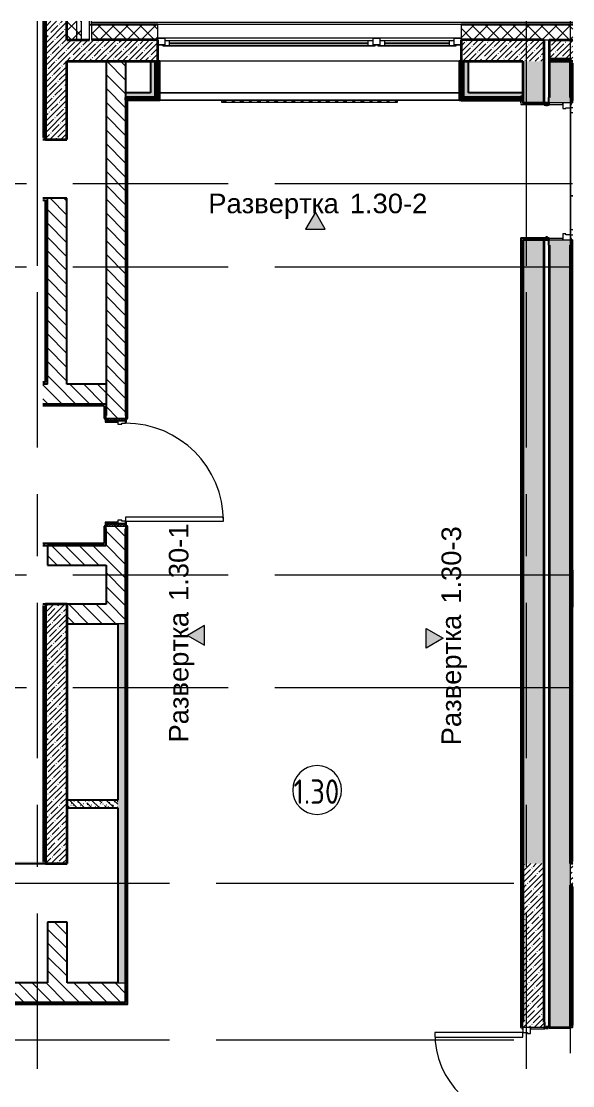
# Model space of a CAD drawing. Header units: millimetres. Extents: x 855 to 70116, y -1987 to 23809.
# Drawn here: x 15199 to 20837, y 12930 to 23809 of the extents above; entities that cross this region are included whole.
import ezdxf

# ---------------------------------------------------------------- set-up
doc = ezdxf.new("R2010")
doc.units = ezdxf.units.MM
doc.linetypes.add('Осевая', pattern=[3175, 635, -476.25, 1587.5, -476.25])
for name, color, linetype, lineweight in [('A-AREA-IDEN', 7, 'Continuous', 9), ('A-DOOR', 7, 'Continuous', 9), ('A-DOOR-1', 7, 'Continuous', 13), ('A-DOOR-FRAM', 7, 'Continuous', 13), ('A-DOOR-FRAM-1', 7, 'Continuous', 9), ('A-GLAZ', 7, 'Continuous', 9), ('A-GLAZ-1', 7, 'Continuous', 13), ('A-WALL', 7, 'Continuous', 9), ('G-ANNO-SYMB', 7, 'Continuous', 9), ('I-WALL', 7, 'Continuous', 9), ('S-STRS-1', 7, 'Continuous', 9), ('S-STRS-MBND', 7, 'Continuous', 9), ('Знаки', 7, 'Continuous', 9), ('Оси', 7, 'Continuous', 9), ('Оси-2', 7, 'Осевая', 9)]:
    doc.layers.add(name, color=color, linetype=linetype, lineweight=lineweight)
for name, color, linetype, lineweight, true_color in [('A-WALL-1', 7, 'Continuous', 35, 0x3c3c3c), ('A-WALL-2', 7, 'Continuous', 25, 0x3c3c3c), ('A-WALL-3', 7, 'Continuous', 13, 0x3c3c3c), ('A-WALL-FNSH-1', 7, 'Continuous', 9, 0x3c3c3c), ('A-WALL-FNSH-2', 7, 'Continuous', 13, 0x3c3c3c)]:
    doc.layers.add(name, color=color, linetype=linetype, lineweight=lineweight, true_color=true_color)
doc.styles.add('Arial_1', font='arial.ttf', dxfattribs={"height": 200})
doc.styles.add('GOST Common_4', font='GOST_Common.ttf', dxfattribs={"width": 0.9, "height": 250})
pattern_1 = [(45, (-17944.176, 0), (-57.02463, 57.02463), []), (45, (-17887.15, 0), (-57.02463, 57.02463), [100.806, -20.161, 3.353, -16.808])]
pattern_2 = [(135, (-17944.18, 0), (-70.71068, -70.71068), [])]
pattern_3 = [(45, (-17944.18, 0), (-70.71068, 70.71068), []), (135, (-17944.18, 0), (-70.71068, -70.71068), [])]
pattern_4 = [(135, (-17944.18, 0), (-75.43415, -75.43415), [106.68, -17.78, 3.556, -17.78]), (135, (-17944.18, 75.39), (-75.43415, -75.43415), []), (50, (-17944.18, 0), (127.52922, -11.15758), [13.335, -146.685]), (355, (-17944.18, 0), (-24.66966, 133.74002), [10.668, -117.348]), (100.451, (-17933.55, -0.93), (102.85973, 122.58178), [11.333, -124.663]), (46.184, (-17944.18, 35.56), (189.75516, -29.43036), [20.002, -220.027]), (96.636, (-17928.36, 33.1), (166.1822, 173.1996), [17, -186.995]), (351.184, (-17944.18, 35.56), (166.1839, 173.1976), [16.002, -176.022]), (21, (-17926.4, 26.67), (106.13027, -71.58603), [13.335, -146.685]), (326, (-17926.4, 26.67), (43.26188, 128.93175), [10.668, -117.348]), (71.451, (-17917.55, 20.7), (149.39198, 57.34505), [11.333, -124.663]), (37.5, (-17944.176, 0), (2.16223, 59.18836), [3.353, -112.573, 3.353, -115.773, -117.793]), (37.5, (-17944.176, 0), (2.16223, 59.18836), [-235.052, 3.353, -114.44]), (7.5, (-17944.176, 0), (46.77386, 70.12615), [3.353, -64.567, 3.353, -109.906, -44.894]), (7.5, (-17944.176, 0), (46.77386, 70.12615), [-181.178, 3.353, -41.542]), (327.5, (-17983.825, 0), (94.91367, -4.010093), [3.353, -41.097, 3.353, -135.331, -184.023]), (327.5, (-17983.825, 0), (94.91367, -4.010093), [-183.134, 3.353, -180.67]), (317.5, (-18001.605, 0), (103.69057, 17.79882), [3.353, -54.432, 3.353, -88.748, -130.683]), (317.5, (-18001.605, 0), (103.69057, 17.79882), [-149.885, 3.353, -127.33])]
pattern_5 = [(0, (-17944.176, 0), (121.92, 30.48), [10.058, -81.382, 10.058, -81.382, -487.68]), (0, (-17944.176, 0), (121.92, 30.48), [-182.88, 10.058, -172.822, 10.058, -81.382, -213.36]), (0, (-17944.176, 0), (121.92, 30.48), [-457.2, 10.058, -50.902, 10.058, -142.342]), (120, (-17898.456, 15.24), (-87.356454, 90.345817), [10.058, -81.382, 10.058, -81.382, -487.68]), (120, (-17898.456, 15.24), (-87.356454, 90.345817), [-182.88, 10.058, -172.822, 10.058, -81.382, -213.36]), (120, (-17898.456, 15.24), (-87.356454, 90.345817), [-457.2, 10.058, -50.902, 10.058, -142.342]), (240, (-17883.216, 76.2), (-34.563546, -120.825817), [10.058, -81.382, 10.058, -81.382, -487.68]), (240, (-17883.216, 76.2), (-34.563546, -120.825817), [-182.88, 10.058, -172.822, 10.058, -81.382, -213.36]), (240, (-17883.216, 76.2), (-34.563546, -120.825817), [-457.2, 10.058, -50.902, 10.058, -142.342])]
pattern_6 = [(45, (-17944.18, 0), (-106.066, 106.066), []), (135, (-17944.18, 0), (-106.066, -106.066), [])]

# ---------------------------------------------------------------- blocks, each defined once
blk = doc.blocks.new('110_Дверь_СКБ_2Ст - Д-1 Лестничная клетка EIS60-24280000-План разверток пом_ 1_30_ Этаж 1')
at = {"layer": 'A-DOOR'}
for centre, radius, start, end in [((662, 110), 400, 176.9323, 180), ((-638, 110), 900, 0, 1.3593)]:
    blk.add_arc(centre, radius, start, end, dxfattribs=at)
at = {"layer": 'A-DOOR-1'}
for p, q in [((-638, 131), (-638, 110)), ((-638, 110), (-588, 110)), ((-588, 110), (-588, 131)), ((612, 131), (612, 110)), ((612, 110), (662, 110)), ((662, 110), (662, 131))]:
    blk.add_line(p, q, dxfattribs=at)
at = {"layer": 'A-DOOR-FRAM'}
for p, q in [((-672, 118), (-742, 118)), ((-742, 118), (-742, 110)), ((-742, 110), (-672, 110)), ((-638, 110), (-688, 110)), ((-688, 110), (-688, 30)), ((-672, 110), (-672, 118)), ((-638, 60), (-638, 110)), ((662, 110), (662, 60)), ((712, 110), (662, 110)), ((768, 118), (698, 118)), ((698, 118), (698, 110)), ((698, 110), (768, 110)), ((712, 30), (712, 110)), ((768, 110), (768, 118)), ((-688, 30), (-628, 30)), ((-672, 30), (-688, 30)), ((-688, 30), (-688, -110)), ((-672, -110), (-672, 30)), ((-628, 60), (-638, 60)), ((-628, 30), (-628, 60)), ((662, 60), (652, 60)), ((652, 60), (652, 30)), ((652, 30), (712, 30)), ((712, 30), (698, 30)), ((698, 30), (698, -110)), ((712, -110), (712, 30)), ((-672, -110), (-742, -110)), ((-742, -110), (-742, -118)), ((-742, -118), (-672, -118)), ((-688, -110), (-672, -110)), ((-672, -118), (-672, -110)), ((698, -110), (712, -110)), ((768, -110), (698, -110)), ((698, -110), (698, -118)), ((698, -118), (768, -118)), ((768, -118), (768, -110))]:
    blk.add_line(p, q, dxfattribs=at)
blk = doc.blocks.new('120_Окно_СКБ_2Ст - 120_Окно_СКБ_2Ст 3100х2500 _мал_створка слева_-22446080-План разверток пом_ 1_30_ Этаж 1')
at = {"layer": 'A-GLAZ'}
for p, q in [((1550, -57), (-1550, -57)), ((-1430, -107), (600, -107)), ((770, -107), (1430, -107)), ((-1550, -127), (-1500, -127)), ((600, -117), (-1430, -117)), ((670, -127), (700, -127)), ((1430, -117), (770, -117)), ((1500, -127), (1550, -127))]:
    blk.add_line(p, q, dxfattribs=at)
at = {"layer": 'A-GLAZ-1'}
for p, q in [((-1550, -127), (-1550, -57)), ((-1550, -57), (-1480, -57)), ((-1480, -57), (-1480, -127)), ((650, -87), (-1480, -87)), ((-1480, -87), (-1480, -127)), ((-1430, -137), (-1430, -87)), ((600, -137), (600, -87)), ((650, -127), (650, -57)), ((650, -57), (720, -57)), ((650, -127), (650, -87)), ((720, -57), (720, -127)), ((1480, -87), (720, -87)), ((720, -87), (720, -127)), ((770, -137), (770, -87)), ((1430, -137), (1430, -87)), ((1480, -127), (1480, -57)), ((1480, -57), (1550, -57)), ((1480, -127), (1480, -87)), ((1550, -57), (1550, -127)), ((-1480, -127), (-1550, -127)), ((-1480, -127), (-1500, -127)), ((-1500, -127), (-1500, -137)), ((-1500, -137), (670, -137)), ((670, -137), (-1500, -137)), ((720, -127), (650, -127)), ((670, -127), (650, -127)), ((670, -137), (670, -127)), ((720, -127), (700, -127)), ((700, -127), (700, -137)), ((700, -137), (1500, -137)), ((1500, -137), (700, -137)), ((1550, -127), (1480, -127)), ((1500, -127), (1480, -127)), ((1500, -137), (1500, -127))]:
    blk.add_line(p, q, dxfattribs=at)
blk = doc.blocks.new('110_Дверь_СКБ_2Ст - Д-2 1450x2100h_Лестничная клетка EIS60-31891763-План разверток пом_ 1_30_ Этаж 1')
at = {"layer": 'A-DOOR'}
for centre, radius, start, end in [((662.5, 110), 900, 90, 180), ((-637.5, 110), 400, 360, 90)]:
    blk.add_arc(centre, radius, start, end, dxfattribs=at)
at = {"layer": 'A-DOOR-1'}
for p, q in [((662.5, 1010), (612.5, 1010)), ((612.5, 1010), (612.5, 110)), ((662.5, 110), (662.5, 1010)), ((-637.5, 510), (-637.5, 110)), ((-587.5, 510), (-637.5, 510)), ((-587.5, 110), (-587.5, 510)), ((-637.5, 110), (-587.5, 110)), ((612.5, 110), (662.5, 110))]:
    blk.add_line(p, q, dxfattribs=at)
at = {"layer": 'A-DOOR-FRAM'}
for p, q in [((-672.5, 118), (-742.5, 118)), ((-742.5, 118), (-742.5, 110)), ((-742.5, 110), (-672.5, 110)), ((-637.5, 110), (-687.5, 110)), ((-687.5, 110), (-687.5, 30)), ((-672.5, 110), (-672.5, 118)), ((-637.5, 60), (-637.5, 110)), ((662.5, 110), (662.5, 60)), ((712.5, 110), (662.5, 110)), ((767.5, 118), (697.5, 118)), ((697.5, 118), (697.5, 110)), ((697.5, 110), (767.5, 110)), ((712.5, 30), (712.5, 110)), ((767.5, 110), (767.5, 118)), ((-687.5, 30), (-627.5, 30)), ((-672.5, 30), (-687.5, 30)), ((-687.5, 30), (-687.5, -110)), ((-672.5, -110), (-672.5, 30)), ((-627.5, 60), (-637.5, 60)), ((-627.5, 30), (-627.5, 60)), ((662.5, 60), (652.5, 60)), ((652.5, 60), (652.5, 30)), ((652.5, 30), (712.5, 30)), ((712.5, 30), (697.5, 30)), ((697.5, 30), (697.5, -110)), ((712.5, -110), (712.5, 30)), ((-672.5, -110), (-742.5, -110)), ((-742.5, -110), (-742.5, -118)), ((-742.5, -118), (-672.5, -118)), ((-687.5, -110), (-672.5, -110)), ((-672.5, -118), (-672.5, -110)), ((697.5, -110), (712.5, -110)), ((767.5, -110), (697.5, -110)), ((697.5, -110), (697.5, -118)), ((697.5, -118), (767.5, -118)), ((767.5, -118), (767.5, -110))]:
    blk.add_line(p, q, dxfattribs=at)
blk = doc.blocks.new('110_Дверь_СКБ_1Ст_Внутренняя1 - Д-4к_п__1100x2100h_Артистические EI30-23988509-План разверток пом_ 1_30_ Этаж 1')
at = {"layer": 'A-DOOR'}
h = blk.add_hatch(dxfattribs=at)
h.set_pattern_fill('FP_5', color=256, style=0, pattern_type=2)
h.set_pattern_definition([(135, (1751.41, 164.685), (-14.14214, -14.14214), []), (225, (1751.41, 164.685), (14.14214, -14.14214), [])])
h.paths.add_polyline_path([(562.5, -100), (562.5, 100), (537.5, 100), (537.5, -100)])
at = {"layer": 'A-DOOR-FRAM-1'}
h = blk.add_hatch(dxfattribs=at)
h.set_pattern_fill('FP_6', color=256, style=0, pattern_type=2)
h.set_pattern_definition([(45, (-371.384, 164.685), (-14.1421, 14.1421), []), (135, (-371.384, 164.685), (-14.1421, -14.1421), [])])
h.paths.add_polyline_path([(-512.5, 100), (-537.5, 100), (-537.5, -100), (-512.5, -100)])
at = {"layer": 'A-DOOR'}
blk.add_arc((512.5, 100), 1000, 90, 180, dxfattribs=at)
at = {"layer": 'A-DOOR-1'}
for p, q in [((512.5, 1100), (472.5, 1100)), ((472.5, 1100), (472.5, 100)), ((512.5, 100), (512.5, 1100)), ((472.5, 100), (512.5, 100))]:
    blk.add_line(p, q, dxfattribs=at)
at = {"layer": 'A-DOOR-FRAM'}
for p, q in [((-497.5, 108), (-567.5, 108)), ((-567.5, 108), (-567.5, 100)), ((-567.5, 100), (-497.5, 100)), ((-512.5, 100), (-537.5, 100)), ((-537.5, 100), (-537.5, -100)), ((-487.5, 100), (-512.5, 100)), ((-512.5, 100), (-512.5, 20)), ((-512.5, -100), (-512.5, 100)), ((-497.5, 100), (-512.5, 100)), ((-512.5, 100), (-512.5, 99)), ((-512.5, 99), (-497.5, 99)), ((-512.5, 20), (-477.5, 20)), ((-497.5, 20), (-512.5, 20)), ((-512.5, 20), (-512.5, -100)), ((-497.5, 100), (-497.5, 108)), ((-497.5, 99), (-497.5, 100)), ((-497.5, -100), (-497.5, 20)), ((-487.5, 60), (-487.5, 100)), ((-477.5, 60), (-487.5, 60)), ((-477.5, 20), (-477.5, 60)), ((512.5, 60), (502.5, 60)), ((502.5, 60), (502.5, 20)), ((502.5, 20), (537.5, 20)), ((512.5, 100), (512.5, 60)), ((537.5, 100), (512.5, 100)), ((592.5, 108), (522.5, 108)), ((522.5, 108), (522.5, 100)), ((537.5, 100), (522.5, 100)), ((522.5, 100), (522.5, 99)), ((522.5, 100), (592.5, 100)), ((522.5, 99), (537.5, 99)), ((537.5, 20), (522.5, 20)), ((522.5, 20), (522.5, -100)), ((537.5, 20), (537.5, 100)), ((562.5, 100), (537.5, 100)), ((537.5, 100), (537.5, -100)), ((537.5, 99), (537.5, 100)), ((537.5, -100), (537.5, 20)), ((562.5, -100), (562.5, 100)), ((592.5, 100), (592.5, 108)), ((-497.5, -100), (-567.5, -100)), ((-567.5, -100), (-567.5, -108)), ((-567.5, -108), (-497.5, -108)), ((-537.5, -100), (-512.5, -100)), ((-512.5, -100), (-497.5, -100)), ((-497.5, -108), (-497.5, -100)), ((522.5, -100), (537.5, -100)), ((592.5, -100), (522.5, -100)), ((522.5, -100), (522.5, -108)), ((522.5, -108), (592.5, -108)), ((537.5, -100), (562.5, -100)), ((592.5, -108), (592.5, -100))]:
    blk.add_line(p, q, dxfattribs=at)
blk = doc.blocks.new('Съемный металлический экран с перфорацией - E1-31419150-План разверток пом_ 1_30_ Этаж 1')
at = {"layer": 'Знаки'}
h = blk.add_hatch(dxfattribs=at)
h.set_pattern_fill('FP_11', color=256, style=0, pattern_type=2)
h.set_pattern_definition([(0, (-35171.406, -22983), (0, 50.8), [13.612, -74.376]), (60, (-35146.006, -22976.194), (-43.99409, 25.4), [13.612, -74.376]), (120, (-35139.2, -22950.794), (-43.99409, -25.4), [13.612, -74.376]), (30, (-35157.79, -22983), (9e-05, 101.59984), [13.612, -87.988]), (30, (-35183.19, -22939.01), (9e-05, 101.59984), [13.612, -87.988]), (150, (-35171.41, -22983), (-87.98809, -50.79984), [13.612, -87.988]), (150, (-35146.01, -22939.01), (-87.98809, -50.79984), [13.612, -87.988]), (90, (-35139.2, -22964.41), (-87.988, 50.8), [13.612, -87.988]), (90, (-35190, -22964.41), (-87.988, 50.8), [13.612, -87.988])])
h.paths.add_polyline_path([(1800, 0), (1800, 20), (0, 20), (0, 0), (1564, 0)])
for p, q in [((1800, 20), (0, 20)), ((0, 20), (0, 0)), ((0, 0), (1800, 0)), ((1800, 0), (1800, 20))]:
    blk.add_line(p, q, dxfattribs=at)
blk = doc.blocks.new('Зашивка приборов отопления11 - Зашивка приборов отопления-33278624-План разверток пом_ 1_30_ Этаж 1')
at = {"layer": 'A-WALL'}
for p, q in [((37620, 23400), (34560, 23400)), ((34560, 23079), (37620, 23079)), ((37620, 23079), (34560, 23079)), ((34560, 23004), (37620, 23004))]:
    blk.add_line(p, q, dxfattribs=at)
blk = doc.blocks.new('Марка_Помещения - Номер-25198446-План разверток пом_ 1_30_ Этаж 1')
at = {"layer": 'A-AREA-IDEN'}
for start, end in [(360, 180), (180, 360)]:
    blk.add_arc((0, 0), 2.5, start, end, dxfattribs=at)
blk = doc.blocks.new('Фасад - Марка фасада_Указатель-25386507-План разверток пом_ 1_30_ Этаж 1')
at = {"layer": 'G-ANNO-SYMB'}
blk.add_hatch(color=256, dxfattribs=at).paths.add_polyline_path([(-1, 0), (0, 1.73), (1, 0), (0, 0)])
for p, q in [((0, 1.73), (-1, 0)), ((1, 0), (0, 1.73)), ((-1, 0), (0, 0)), ((0, 0), (1, 0))]:
    blk.add_line(p, q, dxfattribs=at)

msp = doc.modelspace()

# ---------------------------------------------------------------- hatches: boundary and pattern name
at = {"layer": 'A-WALL'}
h = msp.add_hatch(dxfattribs=at)
h.set_pattern_fill('FP_3', color=256, style=0, pattern_type=2)
h.set_pattern_definition(pattern_3)
h.paths.add_polyline_path([(15665.8, 23620), (15765.8, 23620), (15765.8, 23808.6), (15665.8, 23808.6)])
h = msp.add_hatch(dxfattribs=at)
h.set_pattern_fill('FP_3', color=256, style=0, pattern_type=2)
h.set_pattern_definition(pattern_3)
h.paths.add_polyline_path([(15815.8, 23620), (15815.8, 23808.6), (15765.8, 23808.6), (15765.8, 23620)])
h = msp.add_hatch(dxfattribs=at)
h.set_pattern_fill('FP_3', color=256, style=0, pattern_type=2)
h.set_pattern_definition(pattern_3)
h.paths.add_polyline_path([(20161.7, 23620), (20545.8, 23620), (20545.8, 23769.7), (19695.8, 23769.7), (19695.8, 23620)])
h.paths.add_polyline_path([(16595.8, 23620), (16595.8, 23769.7), (15915.8, 23769.7), (15915.8, 23620), (16105.1, 23620)])
h = msp.add_hatch(dxfattribs=at)
h.set_pattern_fill('FP_3', color=256, style=0, pattern_type=2)
h.set_pattern_definition(pattern_3)
h.paths.add_polyline_path([(20545.8, 23619.7), (20837.1, 23620), (20837.1, 23769.7), (20545.8, 23769.7), (20545.8, 23620)])
at = {"layer": 'I-WALL'}
h = msp.add_hatch(dxfattribs=at)
h.set_pattern_fill('FP_9', color=256, style=0, pattern_type=2)
h.set_pattern_definition(pattern_5)
h.paths.add_polyline_path([(15445.8, 22620), (15445.8, 23808.6), (15425.8, 23808.6), (15425.8, 22620), (15429, 22620)])
h = msp.add_hatch(dxfattribs=at)
h.set_pattern_fill('FP_1', color=256, style=0, pattern_type=2)
h.set_pattern_definition(pattern_1)
h.paths.add_polyline_path([(15445.8, 22600), (15665.8, 22600), (15665.8, 23808.6), (15445.8, 23808.6), (15445.8, 22801.1)])
h = msp.add_hatch(dxfattribs=at)
h.set_pattern_fill('FP_1', color=256, style=0, pattern_type=2)
h.set_pattern_definition(pattern_1)
h.paths.add_polyline_path([(20325.8, 23400), (20545.8, 23400), (20545.8, 23620), (19695.8, 23620), (19695.8, 23400), (20161.7, 23400)])
h.paths.add_polyline_path([(15895.8, 23400), (16595.8, 23400), (16595.8, 23620), (15665.8, 23620), (15665.8, 23400)])
h = msp.add_hatch(dxfattribs=at)
h.set_pattern_fill('FP_1', color=256, style=0, pattern_type=2)
h.set_pattern_definition(pattern_1)
h.paths.add_polyline_path([(20595.8, 23400), (20837.1, 23400), (20837.1, 23620), (20595.8, 23619.7)])
h = msp.add_hatch(dxfattribs=at)
h.set_pattern_fill('FP_2', color=256, style=0, pattern_type=2)
h.set_pattern_definition(pattern_2)
h.paths.add_polyline_path([(16065.8, 17850), (16265.8, 17850), (16265.8, 18650), (16065.8, 18650), (16065.8, 18250)])
h.paths.add_polyline_path([(16265.8, 19750), (16265.8, 23400), (16065.8, 23400), (16065.8, 19750)])
for points in [[(16520.8, 23079), (16570.8, 23079), (16570.8, 23400), (16520.8, 23400), (16520.8, 23305.7)], [(19770.8, 23029), (19770.8, 23400), (19720.8, 23400), (19720.8, 23029)], [(16570.8, 23029), (16570.8, 23079), (16265.8, 23079), (16265.8, 23029)], [(20161.7, 23029), (20325.8, 23029), (20325.8, 23079), (19770.8, 23079), (19770.8, 23029)]]:
    msp.add_hatch(color=256, dxfattribs=at).paths.add_polyline_path(points)
h = msp.add_hatch(dxfattribs=at)
h.set_pattern_fill('FP_10', color=256, style=0, pattern_type=2)
h.set_pattern_definition(pattern_6)
h.paths.add_polyline_path([(16570.8, 23029), (16583.3, 23029), (16583.3, 23400), (16570.8, 23400), (16570.8, 23079)])
h = msp.add_hatch(dxfattribs=at)
h.set_pattern_fill('FP_10', color=256, style=0, pattern_type=2)
h.set_pattern_definition(pattern_6)
h.paths.add_polyline_path([(16595.8, 23016.5), (16595.8, 23400), (16583.3, 23400), (16583.3, 23016.5)])
h = msp.add_hatch(dxfattribs=at)
h.set_pattern_fill('FP_9', color=256, style=0, pattern_type=2)
h.set_pattern_definition(pattern_5)
h.paths.add_polyline_path([(16595.8, 23024), (16615.8, 23024), (16615.8, 23400), (16595.8, 23400), (16595.8, 23305.7)])
h = msp.add_hatch(dxfattribs=at)
h.set_pattern_fill('FP_9', color=256, style=0, pattern_type=2)
h.set_pattern_definition(pattern_5)
h.paths.add_polyline_path([(19675.8, 23024), (19695.8, 23024), (19695.8, 23400), (19675.8, 23400)])
h = msp.add_hatch(dxfattribs=at)
h.set_pattern_fill('FP_10', color=256, style=0, pattern_type=2)
h.set_pattern_definition(pattern_6)
h.paths.add_polyline_path([(19708.3, 23004), (19708.3, 23400), (19695.8, 23400), (19695.8, 23004)])
h = msp.add_hatch(dxfattribs=at)
h.set_pattern_fill('FP_10', color=256, style=0, pattern_type=2)
h.set_pattern_definition(pattern_6)
h.paths.add_polyline_path([(19720.8, 23016.5), (19720.8, 23400), (19708.3, 23400), (19708.3, 23016.5)])
h = msp.add_hatch(dxfattribs=at)
h.set_pattern_fill('FP_1', color=256, style=0, pattern_type=2)
h.set_pattern_definition(pattern_1)
h.paths.add_polyline_path([(20545.8, 15200), (20545.8, 21575.3), (20325.8, 21575.3), (20325.8, 15200)])
h.paths.add_polyline_path([(20545.8, 22975.3), (20545.8, 23400), (20325.8, 23400), (20325.8, 22975.3)])
h = msp.add_hatch(dxfattribs=at)
h.set_pattern_fill('FP_1', color=256, style=0, pattern_type=2)
h.set_pattern_definition(pattern_1)
h.paths.add_polyline_path([(20815.8, 10450), (20815.8, 12125), (20595.8, 12125), (20595.8, 10450)])
h.paths.add_polyline_path([(20595.8, 13525), (20815.8, 13525), (20815.8, 21575.3), (20595.8, 21575.3), (20595.8, 13718.4)])
h.paths.add_polyline_path([(20815.8, 22975.3), (20815.8, 23420.3), (20595.8, 23420.3), (20595.8, 22975.3), (20765.8, 22975.3)])
h = msp.add_hatch(dxfattribs=at)
h.set_pattern_fill('FP_9', color=256, style=0, pattern_type=2)
h.set_pattern_definition(pattern_5)
h.paths.add_polyline_path([(20835.8, 23380), (20837.1, 23380), (20837.1, 23400), (20815.8, 23400), (20815.8, 23380)])
h = msp.add_hatch(dxfattribs=at)
h.set_pattern_fill('FP_9', color=256, style=0, pattern_type=2)
h.set_pattern_definition(pattern_5)
h.paths.add_polyline_path([(20835.8, 15200), (20835.8, 21550.3), (20823.8, 21550.3), (20823.8, 21520.3), (20815.8, 21520.3), (20815.8, 15200)])
h.paths.add_polyline_path([(20823.8, 23000.3), (20835.8, 23000.3), (20835.8, 23380), (20815.8, 23380), (20815.8, 23030.3), (20823.8, 23030.3)])
h = msp.add_hatch(dxfattribs=at)
h.set_pattern_fill('FP_10', color=256, style=0, pattern_type=2)
h.set_pattern_definition(pattern_6)
h.paths.add_polyline_path([(16583.3, 23016.5), (16583.3, 23029), (16265.8, 23029), (16265.8, 23016.5)])
h = msp.add_hatch(dxfattribs=at)
h.set_pattern_fill('FP_10', color=256, style=0, pattern_type=2)
h.set_pattern_definition(pattern_6)
h.paths.add_polyline_path([(16285.8, 23004), (16595.8, 23004), (16595.8, 23016.5), (16265.8, 23016.5), (16265.8, 23004)])
h = msp.add_hatch(dxfattribs=at)
h.set_pattern_fill('FP_9', color=256, style=0, pattern_type=2)
h.set_pattern_definition(pattern_5)
h.paths.add_polyline_path([(16265.8, 13760), (16285.8, 13760), (16285.8, 18650), (16273.8, 18650), (16273.8, 18620), (16265.8, 18620), (16265.8, 13780)])
h.paths.add_polyline_path([(16285.8, 19750), (16285.8, 23004), (16265.8, 23004), (16266, 19780), (16273.8, 19780), (16273.8, 19750)])
h = msp.add_hatch(dxfattribs=at)
h.set_pattern_fill('FP_9', color=256, style=0, pattern_type=2)
h.set_pattern_definition(pattern_5)
h.paths.add_polyline_path([(16615.8, 23004), (16615.8, 23024), (16285.8, 23024), (16285.8, 23004)])
h = msp.add_hatch(dxfattribs=at)
h.set_pattern_fill('FP_9', color=256, style=0, pattern_type=2)
h.set_pattern_definition(pattern_5)
h.paths.add_polyline_path([(20161.7, 23004), (20305.8, 23004), (20305.8, 23024), (19675.8, 23024), (19675.8, 23004)])
h = msp.add_hatch(dxfattribs=at)
h.set_pattern_fill('FP_10', color=256, style=0, pattern_type=2)
h.set_pattern_definition(pattern_6)
h.paths.add_polyline_path([(19720.8, 23004), (20325.8, 23004), (20325.8, 23016.5), (19708.3, 23016.5), (19708.3, 23004)])
h = msp.add_hatch(dxfattribs=at)
h.set_pattern_fill('FP_10', color=256, style=0, pattern_type=2)
h.set_pattern_definition(pattern_6)
h.paths.add_polyline_path([(19770.8, 23016.5), (20325.8, 23016.5), (20325.8, 23029), (19720.8, 23029), (19720.8, 23016.5)])
h = msp.add_hatch(dxfattribs=at)
h.set_pattern_fill('FP_9', color=256, style=0, pattern_type=2)
h.set_pattern_definition(pattern_5)
h.paths.add_polyline_path([(20305.8, 11220), (20325.8, 11220), (20325.1, 12070), (20317.8, 12070), (20317.8, 12100), (20305.8, 12100), (20305.8, 11221)])
h.paths.add_polyline_path([(20317.8, 13550), (20317.8, 13580), (20325.8, 13580), (20325.8, 21595.3), (20305.8, 21595.3), (20305.8, 13550)])
h.paths.add_polyline_path([(20325.8, 23004), (20325.8, 23041.5), (20305.8, 23041.5), (20305.8, 23004)])
h = msp.add_hatch(dxfattribs=at)
h.set_pattern_fill('FP_9', color=256, style=0, pattern_type=2)
h.set_pattern_definition(pattern_5)
h.paths.add_polyline_path([(15429, 22600), (15445.8, 22600), (15445.8, 22620), (15420.5, 22619.7), (15420.5, 22600)])
h = msp.add_hatch(dxfattribs=at)
h.set_pattern_fill('FP_9', color=256, style=0, pattern_type=2)
h.set_pattern_definition(pattern_5)
h.paths.add_polyline_path([(15445.8, 21980), (15445.8, 22000), (15420.5, 22000), (15420.5, 21980), (15444.8, 21980)])
h = msp.add_hatch(dxfattribs=at)
h.set_pattern_fill('FP_9', color=256, style=0, pattern_type=2)
h.set_pattern_definition(pattern_5)
h.paths.add_polyline_path([(15445.8, 20120), (15465.8, 20120), (15465.8, 22000), (15445.8, 22000), (15445.8, 20121)])
h = msp.add_hatch(dxfattribs=at)
h.set_pattern_fill('FP_2', color=256, style=0, pattern_type=2)
h.set_pattern_definition(pattern_2)
h.paths.add_polyline_path([(15465.8, 20100), (15665.8, 20100), (15665.8, 22000), (15465.8, 22000), (15465.8, 21791.9)])
h = msp.add_hatch(dxfattribs=at)
h.set_pattern_fill('FP_9', color=256, style=0, pattern_type=2)
h.set_pattern_definition(pattern_5)
h.paths.add_polyline_path([(20587.8, 21575.3), (20587.8, 21590.3), (20595.8, 21590.3), (20595.8, 21595.3), (20325.8, 21595.3), (20325.8, 21575.3)])
h = msp.add_hatch(dxfattribs=at)
h.set_pattern_fill('FP_9', color=256, style=0, pattern_type=2)
h.set_pattern_definition(pattern_5)
h.paths.add_polyline_path([(15429, 20100), (15465.8, 20100), (15465.8, 20120), (15420.5, 20119.9), (15420.5, 20100)])
h = msp.add_hatch(dxfattribs=at)
h.set_pattern_fill('FP_2', color=256, style=0, pattern_type=2)
h.set_pattern_definition(pattern_2)
h.paths.add_polyline_path([(16065.8, 19900), (16065.8, 20100), (15420.5, 20100), (15420.5, 19900), (15429, 19900)])
h = msp.add_hatch(dxfattribs=at)
h.set_pattern_fill('FP_9', color=256, style=0, pattern_type=2)
h.set_pattern_definition(pattern_5)
h.paths.add_polyline_path([(16045.8, 19880), (16065.8, 19880), (16065.8, 19900), (15420.5, 19900), (15420.5, 19880), (16044.8, 19880)])
h = msp.add_hatch(dxfattribs=at)
h.set_pattern_fill('FP_9', color=256, style=0, pattern_type=2)
h.set_pattern_definition(pattern_5)
h.paths.add_polyline_path([(16045.8, 18450), (16065.8, 18450), (16065.8, 18620), (16057.8, 18620), (16057.8, 18650), (16045.8, 18650), (16045.8, 18470)])
h.paths.add_polyline_path([(16057.8, 19750), (16057.8, 19780), (16065.8, 19780), (16065.8, 19880), (16045.8, 19880), (16045.8, 19750)])
h = msp.add_hatch(dxfattribs=at)
h.set_pattern_fill('FP_9', color=256, style=0, pattern_type=2)
h.set_pattern_definition(pattern_5)
h.paths.add_polyline_path([(15429, 18450), (16045.8, 18450), (16044.8, 18470), (15420.5, 18470), (15420.5, 18450)])
h = msp.add_hatch(dxfattribs=at)
h.set_pattern_fill('FP_2', color=256, style=0, pattern_type=2)
h.set_pattern_definition(pattern_2)
h.paths.add_polyline_path([(15466.3, 18250), (16065.8, 18250), (16065.8, 18450), (15466.3, 18450)])
h = msp.add_hatch(dxfattribs=at)
h.set_pattern_fill('FP_9', color=256, style=0, pattern_type=2)
h.set_pattern_definition(pattern_5)
h.paths.add_polyline_path([(15420.5, 17830), (15446.3, 17830), (15446.3, 17850), (15420.5, 17850), (15420.5, 17830.3)])
h = msp.add_hatch(dxfattribs=at)
h.set_pattern_fill('FP_1', color=256, style=0, pattern_type=2)
h.set_pattern_definition(pattern_1)
h.paths.add_polyline_path([(15446.3, 15200), (15666.3, 15200), (15666.3, 17850), (15446.3, 17850), (15446.3, 15736.8)])
h = msp.add_hatch(dxfattribs=at)
h.set_pattern_fill('FP_2', color=256, style=0, pattern_type=2)
h.set_pattern_definition(pattern_2)
h.paths.add_polyline_path([(16185.8, 17650), (16265.8, 17650), (16265.8, 17850), (15666.3, 17850), (15666.3, 17650)])
h = msp.add_hatch(dxfattribs=at)
h.set_pattern_fill('FP_9', color=256, style=0, pattern_type=2)
h.set_pattern_definition(pattern_5)
h.paths.add_polyline_path([(15426.3, 15220), (15446.3, 15220), (15446.3, 17830), (15426.3, 17829), (15426.3, 15736.8)])
h = msp.add_hatch(dxfattribs=at)
h.set_pattern_fill('FP_4', color=256, style=0, pattern_type=2)
h.set_pattern_definition(pattern_4)
h.paths.add_polyline_path([(16265.8, 13980), (16265.8, 17650), (16185.8, 17650), (16185.8, 13980)])
h = msp.add_hatch(dxfattribs=at)
h.set_pattern_fill('FP_4', color=256, style=0, pattern_type=2)
h.set_pattern_definition(pattern_4)
h.paths.add_polyline_path([(15666.3, 15770), (16185.8, 15770), (16185.8, 15850), (15666.3, 15850)])
h = msp.add_hatch(dxfattribs=at)
h.set_pattern_fill('FP_9', color=256, style=0, pattern_type=2)
h.set_pattern_definition(pattern_5)
h.paths.add_polyline_path([(10815.8, 15200), (15446.3, 15200), (15446.3, 15220), (10815.8, 15220)])
h = msp.add_hatch(dxfattribs=at)
h.set_pattern_fill('FP_1', color=256, style=0, pattern_type=2)
h.set_pattern_definition(pattern_1)
h.paths.add_polyline_path([(20325.8, 10900), (20545.8, 10900), (20545.8, 12125), (20325.8, 12125), (20325.8, 11700)])
h.paths.add_polyline_path([(20405.8, 13525), (20545.8, 13525), (20545.8, 15200), (20325.8, 15200), (20325.8, 13525), (20375.8, 13525)])
h = msp.add_hatch(dxfattribs=at)
h.set_pattern_fill('FP_1', color=256, style=0, pattern_type=2)
h.set_pattern_definition(pattern_1)
h.paths.add_polyline_path([(20815.8, 14980), (20837.1, 14980), (20837.1, 15200), (20815.8, 15200)])
h = msp.add_hatch(dxfattribs=at)
h.set_pattern_fill('FP_9', color=256, style=0, pattern_type=2)
h.set_pattern_definition(pattern_5)
h.paths.add_polyline_path([(20835.8, 15200), (20837.1, 15200), (20837.1, 15220), (20835.8, 15220)])
h = msp.add_hatch(dxfattribs=at)
h.set_pattern_fill('FP_9', color=256, style=0, pattern_type=2)
h.set_pattern_definition(pattern_5)
h.paths.add_polyline_path([(20835.8, 10470), (20835.8, 12100), (20815.8, 12100), (20815.8, 10470)])
h.paths.add_polyline_path([(20835.8, 13550), (20835.8, 14980), (20815.8, 14980), (20815.8, 13550)])
h = msp.add_hatch(dxfattribs=at)
h.set_pattern_fill('FP_9', color=256, style=0, pattern_type=2)
h.set_pattern_definition(pattern_5)
h.paths.add_polyline_path([(20837.1, 14960), (20837.1, 14980), (20835.8, 14980), (20835.8, 14960)])
h = msp.add_hatch(dxfattribs=at)
h.set_pattern_fill('FP_2', color=256, style=0, pattern_type=2)
h.set_pattern_definition(pattern_2)
h.paths.add_polyline_path([(15466.3, 13980), (15666.3, 13980), (15666.3, 14600), (15466.3, 14600)])
h = msp.add_hatch(dxfattribs=at)
h.set_pattern_fill('FP_2', color=256, style=0, pattern_type=2)
h.set_pattern_definition(pattern_2)
h.paths.add_polyline_path([(16265.8, 13780), (16265.8, 13980), (13065.8, 13980), (13065.8, 13780), (15429, 13780)])
h = msp.add_hatch(dxfattribs=at)
h.set_pattern_fill('FP_9', color=256, style=0, pattern_type=2)
h.set_pattern_definition(pattern_5)
h.paths.add_polyline_path([(15429, 13760), (16265.8, 13760), (16265.8, 13780), (10095.8, 13780), (10095.8, 13760), (12724.6, 13760)])

# ---------------------------------------------------------------- linework, layer by layer
at = {"layer": 'A-WALL'}
for p, q in [((15765.8, 23620), (15765.8, 23808.6)), ((15815.8, 23620), (15815.8, 23808.6)), ((15895.8, 23769.7), (15895.8, 23772.7)), ((16595.8, 23769.7), (15895.8, 23769.7)), ((15915.7, 23799.7), (20837.1, 23799.7)), ((15915.8, 23777.7), (15915.8, 23772.7)), ((16595.8, 23777.7), (19695.8, 23777.7)), ((20837.1, 23769.7), (19695.8, 23769.7)), ((16595.8, 23400), (16570.8, 23400)), ((16583.3, 23016.5), (16583.3, 23400)), ((19720.8, 23400), (19695.8, 23400)), ((19708.3, 23016.5), (19708.3, 23400)), ((16583.3, 23016.5), (16265.8, 23016.5)), ((16615.8, 23004), (16616.8, 23004)), ((19675.3, 23004), (19675.8, 23004)), ((20325.8, 23016.5), (19708.3, 23016.5)), ((16265.8, 17650), (16185.8, 17650)), ((16185.8, 13980), (16265.8, 13980))]:
    msp.add_line(p, q, dxfattribs=at)
at = {"layer": 'A-WALL-1'}
for p, q in [((15445.8, 23808.6), (15445.8, 22600)), ((15665.8, 23620), (15665.8, 23808.6)), ((15665.8, 23620), (15895.8, 23620)), ((16595.8, 23620), (15915.8, 23620)), ((16595.8, 23004), (16595.8, 23620)), ((20545.8, 23620), (19695.8, 23620)), ((19695.8, 23620), (19695.8, 23004)), ((20545.8, 22975.3), (20545.8, 23620)), ((20595.8, 23620), (20837.1, 23620)), ((20595.8, 23620), (20595.8, 23030.3)), ((15665.8, 22600), (15665.8, 23400)), ((15665.8, 23400), (16570.8, 23400)), ((16570.8, 23029), (16570.8, 23400)), ((19720.8, 23400), (20325.8, 23400)), ((19720.8, 23029), (19720.8, 23400)), ((20325.8, 23400), (20325.8, 22975.3)), ((20815.8, 23420.3), (20595.8, 23420.3)), ((20595.8, 23400), (20837.1, 23400)), ((20815.8, 23030.3), (20815.8, 23420.3)), ((16265.8, 23029), (16265.8, 23004)), ((16570.8, 23029), (16265.8, 23029)), ((16595.8, 23004), (16265.8, 23004)), ((19695.8, 23004), (20325.8, 23004)), ((20325.8, 23029), (19720.8, 23029)), ((20325.8, 22975.3), (20545.8, 22975.3)), ((15445.8, 22600), (15665.8, 22600)), ((20545.8, 21575.3), (20325.8, 21575.3)), ((20325.8, 21575.3), (20325.8, 13580)), ((20545.8, 13580), (20545.8, 21575.3)), ((20595.8, 21520.3), (20595.8, 13525)), ((20815.8, 15200), (20815.8, 21520.3)), ((15446.3, 17850), (15446.3, 15200)), ((15666.3, 17850), (15446.3, 17850)), ((15666.3, 15200), (15666.3, 17850)), ((15446.3, 15200), (15666.3, 15200)), ((20837.1, 15200), (20815.8, 15200)), ((20815.8, 13525), (20815.8, 14980)), ((20815.8, 14980), (20837.1, 14980)), ((20595.8, 13525), (20815.8, 13525))]:
    msp.add_line(p, q, dxfattribs=at)
at = {"layer": 'A-WALL-2'}
for p, q in [((15425.8, 22620), (15425.8, 23808.7)), ((16065.8, 23400), (16065.8, 19780)), ((16265.8, 23400), (16265.8, 23029)), ((16520.8, 23400), (16520.8, 23079)), ((16615.8, 23400), (16595.8, 23400)), ((16615.8, 23004), (16615.8, 23400)), ((19695.8, 23400), (19675.8, 23400)), ((19675.8, 23400), (19675.8, 23004)), ((19770.8, 23079), (19770.8, 23400)), ((20835.8, 23380), (20837.1, 23380)), ((20835.8, 23380), (20835.8, 23000.3)), ((16520.8, 23079), (16265.8, 23079)), ((20325.8, 23079), (19770.8, 23079)), ((16265.8, 23004), (16265.8, 19780)), ((16285.8, 19750), (16285.8, 23024)), ((16595.8, 23024), (16285.8, 23024)), ((16595.8, 23004), (16615.8, 23004)), ((19675.8, 23004), (19695.8, 23004)), ((20305.8, 23024), (19695.8, 23024)), ((20325.8, 23041.5), (20305.8, 23041.5)), ((20305.8, 23041.5), (20305.8, 23024)), ((20587.8, 22975.3), (20545.8, 22975.3)), ((20545.8, 22975.3), (20545.8, 22955.3)), ((20545.8, 22955.3), (20595.8, 22955.3)), ((20595.8, 22955.3), (20595.8, 22960.3)), ((20823.8, 23000.3), (20835.8, 23000.3)), ((15425.8, 22620), (15420.5, 22620)), ((15420.5, 22600), (15445.8, 22600)), ((15465.8, 22000), (15420.5, 22000)), ((15420.5, 21980), (15445.8, 21980)), ((15445.8, 20120), (15445.8, 21980)), ((15665.8, 22000), (15465.8, 22000)), ((15465.8, 20100), (15465.8, 22000)), ((15665.8, 20100), (15665.8, 22000)), ((20305.8, 21595.3), (20305.8, 13550)), ((20305.8, 21595.3), (20595.8, 21595.3)), ((20545.8, 21575.3), (20587.8, 21575.3)), ((20595.8, 21590.3), (20595.8, 21595.3)), ((20835.8, 21550.3), (20823.8, 21550.3)), ((20835.8, 15220), (20835.8, 21550.3)), ((15445.8, 20120), (15420.5, 20120)), ((15465.8, 20100), (15420.5, 20100)), ((16065.8, 20100), (15665.8, 20100)), ((15420.5, 19900), (16065.8, 19900)), ((16045.8, 19880), (15420.5, 19880)), ((16045.8, 19880), (16045.8, 19750)), ((16045.8, 19750), (16057.8, 19750)), ((16273.8, 19750), (16285.8, 19750)), ((16057.8, 18650), (16045.8, 18650)), ((16045.8, 18650), (16045.8, 18470)), ((16065.8, 18450), (16065.8, 18620)), ((16265.8, 13780), (16265.8, 18620)), ((16285.8, 18650), (16273.8, 18650)), ((16285.8, 13760), (16285.8, 18650)), ((16045.8, 18470), (15420.5, 18470)), ((15420.5, 18450), (16065.8, 18450)), ((16065.8, 18450), (15466.3, 18450)), ((15466.3, 18450), (15466.3, 18250)), ((15466.3, 18250), (16065.8, 18250)), ((16065.8, 18250), (16065.8, 17850)), ((15446.3, 17850), (15420.5, 17850)), ((16065.8, 17850), (15666.3, 17850)), ((15666.3, 17850), (15666.3, 17850)), ((15420.5, 17830), (15426.3, 17830)), ((15426.3, 15220), (15426.3, 17830)), ((15666.3, 17650), (16185.8, 17650)), ((16185.8, 17650), (16185.8, 15850)), ((16185.8, 15850), (15666.3, 15850)), ((15666.3, 15770), (16185.8, 15770)), ((16185.8, 15770), (16185.8, 13980)), ((15065.8, 15200), (15446.3, 15200)), ((15420.5, 15220), (15426.3, 15220)), ((20837.1, 15220), (20835.8, 15220)), ((20835.8, 14960), (20837.1, 14960)), ((20835.8, 14960), (20835.8, 13550)), ((15466.3, 14600), (15466.3, 13980)), ((15666.3, 14600), (15466.3, 14600)), ((15666.3, 13980), (15666.3, 14600)), ((15466.3, 13980), (13065.8, 13980)), ((16185.8, 13980), (15666.3, 13980)), ((16285.8, 13760), (10115.8, 13760)), ((16265.8, 13780), (13065.8, 13780)), ((20305.8, 13550), (20317.8, 13550)), ((20815.8, 13550), (20835.8, 13550))]:
    msp.add_line(p, q, dxfattribs=at)
at = {"layer": 'A-WALL-3'}
for p, q in [((15665.8, 23808.6), (15665.8, 23620)), ((15895.8, 23772.7), (15895.8, 23808.6)), ((15895.8, 23620), (15895.8, 23769.7)), ((15915.8, 23769.7), (15915.8, 23620)), ((16595.8, 23620), (16595.8, 23769.7)), ((19695.8, 23769.7), (19695.8, 23620)), ((20545.8, 23619.7), (20595.8, 23619.7))]:
    msp.add_line(p, q, dxfattribs=at)
at = {"layer": 'A-WALL-FNSH-1'}
for p, q in [((15915.8, 23777.7), (15915.8, 23808.6)), ((16595.8, 23777.7), (15915.8, 23777.7)), ((16595.8, 23772.7), (16595.8, 23777.7)), ((20837.1, 23777.7), (19695.8, 23777.7)), ((19695.8, 23777.7), (19695.8, 23772.7))]:
    msp.add_line(p, q, dxfattribs=at)
at = {"layer": 'A-WALL-FNSH-2'}
for p, q in [((15424.8, 23808.7), (15424.8, 22621)), ((16595.8, 23772.7), (15895.8, 23772.7)), ((16595.8, 23769.7), (16595.8, 23772.7)), ((19695.8, 23772.7), (19695.8, 23769.7)), ((20837.1, 23772.7), (19695.8, 23772.7)), ((16616.8, 23379.5), (16615.8, 23379.5)), ((16616.8, 23003), (16616.8, 23379.5)), ((19675.8, 23379.5), (19674.8, 23379.5)), ((19674.8, 23379.5), (19674.8, 23003)), ((20836.8, 22975.3), (20836.8, 23379)), ((16286.8, 19750), (16286.8, 23003)), ((16286.8, 23003), (16616.8, 23003)), ((19674.8, 23003), (20304.8, 23003)), ((20305.8, 23041.5), (20304.8, 23041.5)), ((20304.8, 23041.5), (20304.8, 23004)), ((20304.8, 23003), (20304.8, 22975.3)), ((20304.8, 22975.3), (20305.8, 22975.3)), ((20305.8, 22975.3), (20305.8, 23024)), ((20587.8, 22960.3), (20305.8, 22960.3)), ((20305.8, 22960.3), (20305.8, 22959.3)), ((20305.8, 22959.3), (20595.8, 22959.3)), ((20560.8, 22969.3), (20560.8, 22949.3)), ((20580.8, 22969.3), (20560.8, 22969.3)), ((20580.8, 22949.3), (20580.8, 22969.3)), ((20835.8, 23000.3), (20835.8, 22975.3)), ((20835.8, 22975.3), (20836.8, 22975.3)), ((20560.8, 22949.3), (20580.8, 22949.3)), ((15424.8, 22621), (15420.5, 22621)), ((15420.5, 21979), (15444.8, 21979)), ((15444.8, 20121), (15444.8, 21980)), ((20305.8, 21575.3), (20304.8, 21575.3)), ((20304.8, 21575.3), (20304.8, 13525)), ((20595.8, 21596.3), (20325.8, 21596.3)), ((20325.8, 21596.3), (20325.8, 21595.3)), ((20580.8, 21606.3), (20560.8, 21606.3)), ((20560.8, 21606.3), (20560.8, 21586.3)), ((20560.8, 21586.3), (20580.8, 21586.3)), ((20580.8, 21586.3), (20580.8, 21606.3)), ((20595.8, 21595.3), (20595.8, 21596.3)), ((20836.8, 21575.3), (20835.8, 21575.3)), ((20835.8, 21575.3), (20835.8, 21550.3)), ((20836.8, 18198.1), (20836.8, 21575.3)), ((20835.8, 20300), (20836.8, 20300)), ((15444.8, 20121), (15420.5, 20121)), ((15420.5, 19879), (16044.8, 19879)), ((16044.8, 19879), (16044.8, 19750)), ((16044.8, 19750), (16045.8, 19750)), ((16285.8, 19750), (16286.8, 19750)), ((16045.8, 18650), (16044.8, 18650)), ((16044.8, 18470), (16044.8, 18650)), ((16286.8, 18650), (16285.8, 18650)), ((16286.8, 13759), (16286.8, 18650)), ((16044.8, 18471), (15420.5, 18471)), ((20835.8, 18198.1), (20836.8, 18198.1)), ((15420.5, 17829), (15425.3, 17829)), ((15425.3, 17829), (15425.3, 15221)), ((20836.8, 17819.6), (20835.8, 17819.6)), ((20836.8, 15220.5), (20836.8, 17819.6)), ((15425.3, 15221), (15420.5, 15221)), ((20835.8, 15220.5), (20836.8, 15220.5)), ((20836.8, 13525), (20836.8, 14959)), ((16286.8, 13759), (10115.8, 13759)), ((20304.8, 13525), (20305.8, 13525)), ((20305.8, 13525), (20305.8, 13550)), ((20836.8, 13525), (20553.8, 13525)), ((20553.8, 13524), (20835.8, 13524)), ((20566.3, 13534), (20566.3, 13514)), ((20586.3, 13534), (20566.3, 13534)), ((20566.3, 13514), (20586.3, 13514)), ((20586.3, 13514), (20586.3, 13534)), ((20835.8, 13550), (20835.8, 13524))]:
    msp.add_line(p, q, dxfattribs=at)
at = {"layer": 'I-WALL'}
for p, q in [((19675.8, 23400), (16615.8, 23400)), ((20837.1, 23379), (20835.8, 23379)), ((16616.8, 23004), (19675.3, 23004)), ((19674.8, 23003), (16616.8, 23003)), ((19675.3, 23004), (19675.3, 23003)), ((20835.8, 20700), (20836.8, 20700)), ((20836.8, 18219.6), (20835.8, 18219.6)), ((20836.8, 18198.1), (20836.8, 17819.6)), ((20835.8, 15230), (20836.8, 15230))]:
    msp.add_line(p, q, dxfattribs=at)
at = {"layer": 'S-STRS-1'}
for p, q in [((20837.1, 20600), (20835.8, 20600)), ((20837.1, 20600), (20835.8, 20600)), ((20837.1, 20300), (20835.8, 20300)), ((20837.1, 20300), (20835.8, 20300)), ((20837.1, 20000), (20835.8, 20000)), ((20837.1, 20000), (20835.8, 20000)), ((20837.1, 19700), (20835.8, 19700)), ((20837.1, 19700), (20835.8, 19700)), ((20837.1, 19400), (20835.8, 19400)), ((20837.1, 19400), (20835.8, 19400)), ((20837.1, 19100), (20835.8, 19100)), ((20837.1, 19100), (20835.8, 19100)), ((20837.1, 18800), (20835.8, 18800)), ((20837.1, 18800), (20835.8, 18800)), ((20815.8, 18500), (20815.8, 18438.6)), ((20837.1, 18500), (20815.8, 18500)), ((20837.1, 18500), (20815.8, 18500))]:
    msp.add_line(p, q, dxfattribs=at)
at = {"layer": 'S-STRS-MBND'}
for p, q in [((20815.8, 23400), (20815.8, 20600)), ((20837.1, 23400), (20815.8, 23400)), ((20815.8, 20600), (20837.1, 20600)), ((20815.8, 18438.6), (20837.1, 18448.5)), ((20815.8, 18438.6), (20815.8, 16700)), ((20837.1, 18200), (20815.8, 18200)), ((20837.1, 18200), (20815.8, 18200)), ((20837.1, 17900), (20815.8, 17900)), ((20837.1, 17900), (20815.8, 17900)), ((20837.1, 17600), (20815.8, 17600)), ((20837.1, 17600), (20815.8, 17600)), ((20837.1, 17300), (20815.8, 17300)), ((20837.1, 17300), (20815.8, 17300)), ((20837.1, 17000), (20815.8, 17000)), ((20837.1, 17000), (20815.8, 17000)), ((20815.8, 16700), (20815.8, 15200)), ((20837.1, 16700), (20815.8, 16700)), ((20837.1, 16700), (20815.8, 16700)), ((20815.8, 15200), (20837.1, 15200))]:
    msp.add_line(p, q, dxfattribs=at)
at = {"layer": 'Оси'}
for p, q in [((15365.8, 21308.6), (15365.8, 23808.6)), ((20365.8, 21308.6), (20365.8, 23808.6)), ((20815.8, 21308.6), (20815.8, 23808.6)), ((18335.8, 22150), (20835.8, 22150)), ((18335.8, 21300), (20835.8, 21300)), ((18335.8, 18150), (20835.8, 18150)), ((18335.8, 17000), (20835.8, 17000)), ((17735.8, 15000), (20235.8, 15000)), ((17735.8, 13400), (20235.8, 13400))]:
    msp.add_line(p, q, dxfattribs=at)
at = {"layer": 'Оси-2'}
for p, q in [((11441.2, 22150), (18335.8, 22150)), ((11441.2, 21300), (18335.8, 21300)), ((15365.8, 8817.3), (15365.8, 21308.6)), ((20365.8, 8817.3), (20365.8, 21308.6)), ((20815.8, 10087.3), (20815.8, 21308.6)), ((11441.2, 18150), (18335.8, 18150)), ((11441.2, 17000), (18335.8, 17000)), ((10841.2, 15000), (17735.8, 15000)), ((10841.2, 13400), (17735.8, 13400))]:
    msp.add_line(p, q, dxfattribs=at)

# ---------------------------------------------------------------- block references
at = {"layer": 'A-AREA-IDEN', "xscale": 99.99999999999993, "yscale": 99.99999999999993, "zscale": 99.99999999999993}
msp.add_blockref('Марка_Помещения - Номер-25198446-План разверток пом_ 1_30_ Этаж 1', (18223.7, 15952.1), dxfattribs=at)
at = {"layer": 'A-DOOR'}
for name, p, rotation in [('110_Дверь_СКБ_2Ст - Д-1 Лестничная клетка EIS60-24280000-План разверток пом_ 1_30_ Этаж 1', (20705.8, 22287.8), 269.9999999999999), ('110_Дверь_СКБ_1Ст_Внутренняя1 - Д-4к_п__1100x2100h_Артистические EI30-23988509-План разверток пом_ 1_30_ Этаж 1', (16165.8, 19212.5), 269.9999999999999), ('110_Дверь_СКБ_2Ст - Д-2 1450x2100h_Лестничная клетка EIS60-31891763-План разверток пом_ 1_30_ Этаж 1', (20435.8, 12812.5), 89.99999999999991)]:
    msp.add_blockref(name, p, dxfattribs=dict(at, rotation=rotation))
at = {"layer": 'A-GLAZ'}
msp.add_blockref('120_Окно_СКБ_2Ст - 120_Окно_СКБ_2Ст 3100х2500 _мал_створка слева_-22446080-План разверток пом_ 1_30_ Этаж 1', (18145.8, 23694.7), dxfattribs=at)
at = {"layer": 'A-WALL'}
msp.add_blockref('Зашивка приборов отопления11 - Зашивка приборов отопления-33278624-План разверток пом_ 1_30_ Этаж 1', (-17944.2, 0), dxfattribs=at)
at = {"layer": 'G-ANNO-SYMB', "xscale": 99.99999999999993, "yscale": 99.99999999999993, "zscale": 99.99999999999993}
msp.add_blockref('Фасад - Марка фасада_Указатель-25386507-План разверток пом_ 1_30_ Этаж 1', (18205.7, 21683.3), dxfattribs=at)
at = {"layer": 'G-ANNO-SYMB', "xscale": 99.99999999999993, "yscale": 99.99999999999993, "zscale": 99.99999999999993, "rotation": 89.99999999999962}
msp.add_blockref('Фасад - Марка фасада_Указатель-25386507-План разверток пом_ 1_30_ Этаж 1', (17071.6, 17532.4), dxfattribs=at)
at = {"layer": 'G-ANNO-SYMB', "extrusion": (0, 0, -1), "xscale": 99.99999999999993, "yscale": 99.99999999999993, "zscale": 99.99999999999993, "rotation": 90.00000000000017}
msp.add_blockref('Фасад - Марка фасада_Указатель-25386507-План разверток пом_ 1_30_ Этаж 1', (-19339.7, 17503.6), dxfattribs=at)
at = {"layer": 'Знаки'}
msp.add_blockref('Съемный металлический экран с перфорацией - E1-31419150-План разверток пом_ 1_30_ Этаж 1', (17245.8, 22983), dxfattribs=at)

# ---------------------------------------------------------------- texts
at = {"layer": 'A-AREA-IDEN', "insert": (17981.9, 16060.7), "char_height": 250, "width": 606.076, "attachment_point": 1, "style": 'GOST Common_4'}
msp.add_mtext('1.30', dxfattribs=at)
at = {"layer": 'G-ANNO-SYMB', "char_height": 200, "attachment_point": 1, "style": 'Arial_1'}
for s, insert, width in [('Развертка', (17110.9, 22047.1), 1659.493), (' 1.30-2', (18480.1, 22047.1), 1074.261)]:
    msp.add_mtext(s, dxfattribs=dict(at, insert=insert, width=width))
at = {"layer": 'G-ANNO-SYMB', "char_height": 200, "attachment_point": 1, "rotation": 90, "style": 'Arial_1'}
for s, insert, width in [(' 1.30-1', (16707.8, 17806.8), 1074.261), (' 1.30-3', (19495.5, 17778.1), 1074.261), ('Развертка', (16707.8, 16437.6), 1659.493), ('Развертка', (19495.5, 16408.8), 1659.493)]:
    msp.add_mtext(s, dxfattribs=dict(at, insert=insert, width=width))

doc.saveas('drawing.dxf')
